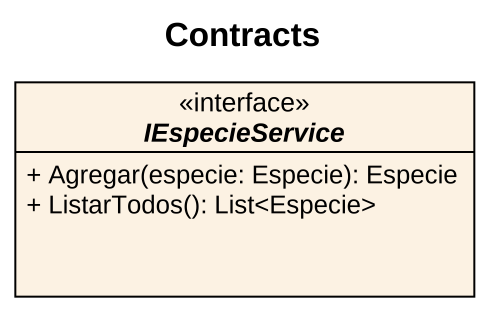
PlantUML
@startuml
title Contracts
hide circle
hide empty members
skinparam classAttributeIconSize 0
interface IEspecieService {
  + Agregar(especie: Especie): Especie
  + ListarTodos(): List<Especie>
}
@enduml
